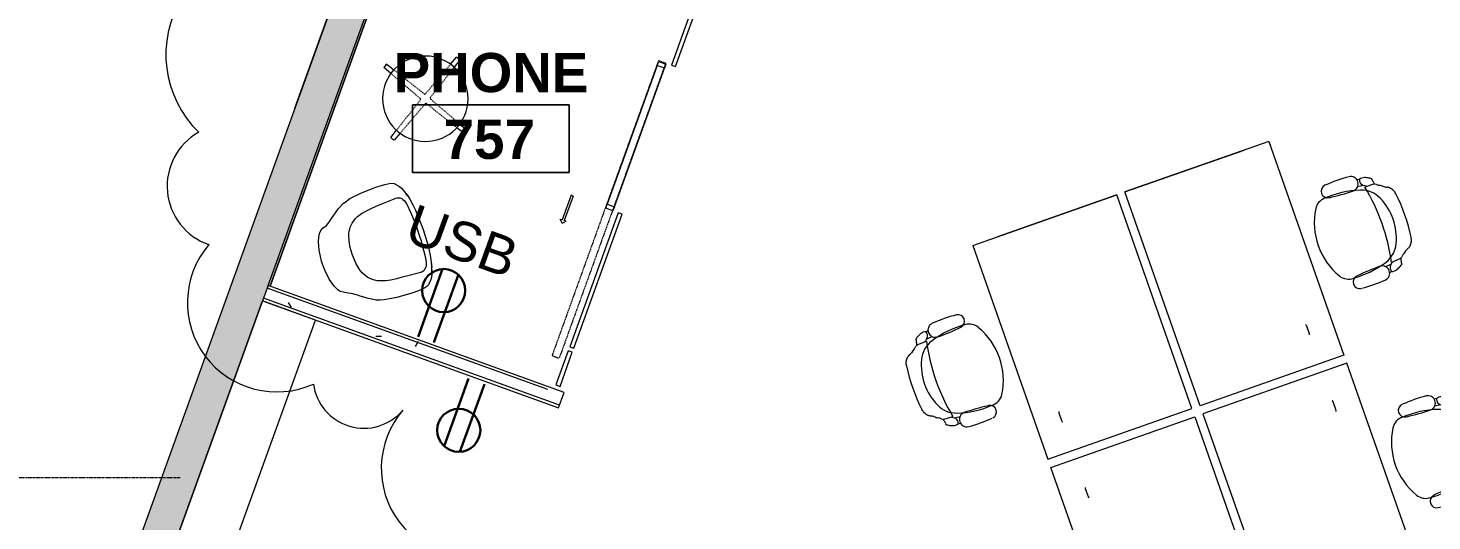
# Model space of a CAD drawing. Header units: inches. Extents: x -2349 to 1043, y -456 to 2193.
# Drawn here: x -2161.1 to -1838.8, y 234.1 to 347.2 of the extents above; entities that cross this region are included whole.
import ezdxf

# ---------------------------------------------------------------- set-up
doc = ezdxf.new("R2010")
doc.units = ezdxf.units.IN
doc.header["$MEASUREMENT"] = 0
for name, pattern in [('Dash', [0.25, 0.125, -0.125]), ('Dash 1_16_', [0.125, 0.0625, -0.0625]), ('Grid Line 1_2_', [0.875, 0.5, -0.125, 0.125, -0.125]), ('IMPORT-PHANTOM4 _2_', [0])]:
    doc.linetypes.add(name, pattern=pattern)
for name, color, linetype, lineweight in [('5033_00_7th-9th Floors_Updated_dwg', 8, 'Continuous', 9), ('A-ANNO-NOTE', 131, 'Continuous', 30), ('A-Area', 7, 'IMPORT-PHANTOM4 _2_', 9), ('A-AREA-IDEN', 2, 'Continuous', 9), ('A-DETL-GENF', 92, 'Continuous', 9), ('A-DOOR', 31, 'Continuous', 13), ('A-GLAZ-CURT', 52, 'Continuous', 13), ('A-Shell', 7, 'Continuous', 9), ('A-WALL', 113, 'Continuous', 13), ('A-WALL-PATT', 111, 'Continuous', 13), ('G-ANNO-REVC', 71, 'Continuous', 9), ('I-FURN', 30, 'Continuous', 9), ('I-FURN-HDLN', 30, 'Dash', 9), ('I-WALL', 2, 'Continuous', 13), ('Q-CASE', 31, 'Continuous', 9), ('S-GRID', 1, 'Continuous', 9)]:
    doc.layers.add(name, color=color, linetype=linetype, lineweight=lineweight)
doc.styles.add('Swis721 Lt BT', font='swissl.ttf', dxfattribs={"height": 9})
doc.styles.add('Swis721 Lt BT_B', font='', dxfattribs={"height": 9})
doc.styles.get('Swis721 Lt BT_B').set_extended_font_data('Swis721 Lt BT', bold=True)
pattern_1 = [(0, (0, 0), (30.72, 7.68), [1.267, -21.773, 1.267, -21.773, -122.88]), (0, (0, 0), (30.72, 7.68), [-46.08, 1.267, -44.813, 1.267, -21.773, -53.76]), (0, (0, 0), (30.72, 7.68), [-115.2, 1.267, -14.093, 1.267, -37.133]), (120, (11.52, 3.84), (-22.011075, 22.7643), [1.267, -21.773, 1.267, -21.773, -122.88]), (120, (11.52, 3.84), (-22.011075, 22.7643), [-46.08, 1.267, -44.813, 1.267, -21.773, -53.76]), (120, (11.52, 3.84), (-22.011075, 22.7643), [-115.2, 1.267, -14.093, 1.267, -37.133]), (240, (15.36, 19.2), (-8.708925, -30.4443), [1.267, -21.773, 1.267, -21.773, -122.88]), (240, (15.36, 19.2), (-8.708925, -30.4443), [-46.08, 1.267, -44.813, 1.267, -21.773, -53.76]), (240, (15.36, 19.2), (-8.708925, -30.4443), [-115.2, 1.267, -14.093, 1.267, -37.133])]

# ---------------------------------------------------------------- blocks, each defined once
blk = doc.blocks.new('5033_00_7th-9th Floors_Updated_dwg-8585573-7TH FLOOR POWER _ SIGNAL')
at = {"layer": 'A-Shell'}
h = blk.add_hatch(color=256, dxfattribs=at)
h.paths.add_polyline_path([(-2160.58, -154.84), (-1982.09, -91.59), (-1982.09, -91.52), (-2160.7, -154.8)], flags=0)
h.paths.add_polyline_path([(-2185.08, -146.11), (-2203.04, -139.22), (-2203.2, -139.65), (-2185.72, -145.88)], flags=0)
h.paths.add_polyline_path([(-2105.52, 107.91), (-2068.64, 210.29), (-2069.06, 210.44), (-2106.02, 108.09)], flags=0)
h.paths.add_polyline_path([(-2067.37, 213.82), (-2030.37, 316.54), (-2030.71, 316.66), (-2067.79, 213.97)], flags=0)
h.paths.add_polyline_path([(-2029.1, 320.06), (-1992.21, 422.47), (-1992.47, 422.56), (-2029.44, 320.19)], flags=0)
h.paths.add_polyline_path([(-1990.94, 426), (-1954.98, 525.84), (-1955.15, 525.9), (-1962.98, 504.23), (-1962.81, 504.16), (-1963.74, 501.58), (-1963.92, 501.64), (-1991.2, 426.09)], flags=0)
h.paths.add_polyline_path([(-1954.05, 528.43), (-1935.69, 579.4), (-1935.82, 579.44), (-1954.22, 528.49)], flags=0)
h.paths.add_polyline_path([(-1924.86, 609.46), (-1913.15, 641.96), (-1913.24, 641.99), (-1924.97, 609.5)], flags=0)
h.paths.add_polyline_path([(-1912.22, 644.55), (-1887.24, 713.98), (-1912.3, 644.58)], flags=0)
at = {"layer": 'A-Area', "linetype": 'Continuous', "flags": 128}
blk.add_lwpolyline([(-2099.84, 148.77), (-1872.96, 778.61)], close=True, dxfattribs=at)
at = {"layer": 'A-Shell'}
for p, q in [((-2105.52, 107.91), (-2068.64, 210.29)), ((-2068.64, 210.29), (-2105.52, 107.91))]:
    blk.add_line(p, q, dxfattribs=at)
blk = doc.blocks.new('System Panel - Glazed-9756434-7TH FLOOR POWER _ SIGNAL')
at = {"layer": 'A-GLAZ-CURT'}
for p, q in [((4.16, 0.5), (-4.16, 0.5)), ((-4.16, 0.5), (-4.16, -0.5)), ((4.16, -0.5), (4.16, 0.5)), ((-4.16, -0.5), (4.16, -0.5))]:
    blk.add_line(p, q, dxfattribs=at)
blk = doc.blocks.new('Barn Door - Glass Door - D13 - DEMOUNTABLE SLIDER-40_ x 96_-8564952-7TH FLOOR POWER _ SIGNAL')
at = {"layer": 'A-DETL-GENF'}
for p, q in [((17.91, -11.5), (23.91, -11.5)), ((17.91, -11.5), (17.91, -12)), ((17.91, -12), (23.91, -12)), ((23.91, -11.04), (23.91, -11.5)), ((24.62, -11.75), (23.91, -11.04)), ((24.62, -11.75), (23.91, -12.46)), ((23.91, -12.46), (23.91, -12))]:
    blk.add_line(p, q, dxfattribs=at)
at = {"layer": 'A-DOOR', "linetype": 'Dash 1_16_', "lineweight": 9}
for p, q in [((-18, -1.87), (54, -1.87)), ((-18, -3.62), (-18, -1.87)), ((54, -3.62), (54, -1.87)), ((-18, -3.62), (54, -3.62))]:
    blk.add_line(p, q, dxfattribs=at)
at = {"layer": 'A-DOOR', "lineweight": 20}
for p, q in [((-17.81, -3.5), (-17.81, -1.75)), ((-17.81, -1.75), (-16.81, -1.75)), ((-16.81, -1.75), (-16.81, -3.5)), ((17, -3.5), (17, -1.75)), ((17, -1.75), (18, -1.75)), ((18, -1.75), (18, -3.5)), ((-16.81, -3.5), (-17.81, -3.5)), ((18, -3.5), (17, -3.5))]:
    blk.add_line(p, q, dxfattribs=at)
at = {"layer": 'A-DOOR', "lineweight": 9}
for p, q in [((17, -1.75), (-16.81, -1.75)), ((-16.81, -3.5), (17, -3.5))]:
    blk.add_line(p, q, dxfattribs=at)
blk = doc.blocks.new('Table-Coffee-Teknion-BBCTC_Cosmos_Small-R2013 - 17 3_4_ High-7257209-7TH FLOOR POWER _ SIGNAL')
at = {"layer": 'I-FURN'}
for p, q in [((-7.31, 6.55), (-8.77, 8.06)), ((-8.05, 8.78), (-6.54, 7.32)), ((6.54, 7.32), (8.05, 8.78)), ((8.77, 8.06), (7.31, 6.55)), ((-8.77, -8.06), (-7.31, -6.55)), ((-6.54, -7.32), (-8.05, -8.78)), ((8.05, -8.78), (6.54, -7.32)), ((7.31, -6.55), (8.77, -8.06))]:
    blk.add_line(p, q, dxfattribs=at)
for radius, start, end in [(9.81, 0, 180), (11.91, 132.5189, 137.408), (9.81, 131.7763, 138.1519), (9.81, 131.7763, 138.1519), (9.81, 41.8151, 48.2295), (9.81, 41.8486, 48.2295), (11.91, 42.5921, 47.487), (9.81, 180, 0), (11.91, 222.592, 227.487), (9.81, 221.8481, 228.2295), (9.81, 221.8481, 228.2295), (9.81, 311.7763, 318.1519), (9.81, 311.7763, 318.1519), (11.91, 312.5189, 317.408)]:
    blk.add_arc((0, 0), radius, start, end, dxfattribs=at)
at = {"layer": 'I-FURN-HDLN'}
for p, q in [((-7.31, 6.55), (-1.13, 0.13)), ((-0.14, 1.13), (-6.54, 7.32)), ((6.54, 7.32), (0.14, 1.14)), ((1.14, 0.14), (7.31, 6.54)), ((-1.13, -0.14), (-7.31, -6.55)), ((-6.54, -7.32), (-0.14, -1.13)), ((0.14, -1.13), (6.54, -7.32)), ((7.31, -6.55), (1.13, -0.14))]:
    blk.add_line(p, q, dxfattribs=at)
for centre, start, end in [((-1.29, 0), 318.5957, 40.7021), ((0, 1.29), 228.5804, 312.4265), ((1.29, 0), 136.0279, 221.3524), ((0, -1.29), 48.5957, 131.4043)]:
    blk.add_arc(centre, 0.206, start, end, dxfattribs=at)
blk = doc.blocks.new('HermanMiller_Collection_SaibaSideChair - Conference Chair-8045571-7TH FLOOR POWER _ SIGNAL')
at = {"layer": 'I-FURN'}
for p, q in [((-8.78, 9.45), (-8.44, 9.7)), ((-8.44, 9.7), (-6.72, 10.92)), ((-6.72, 10.92), (-5.26, 11.72)), ((-5.26, 11.72), (-4.53, 11.95)), ((-5.26, 11.72), (-4.53, 11.95)), ((-5.26, 11.72), (-4.53, 11.95)), ((-4.53, 11.95), (-3.9, 12.15)), ((-4.53, 11.95), (-3.9, 12.15)), ((-4.53, 11.95), (-3.9, 12.15)), ((-3.9, 12.15), (-3.52, 12.26)), ((-3.9, 12.15), (-3.52, 12.26)), ((-3.9, 12.15), (-3.52, 12.26)), ((-3.52, 12.26), (-0.58, 12.69)), ((-3.52, 12.26), (-0.58, 12.69)), ((-3.52, 12.26), (-0.58, 12.69)), ((-0.58, 12.69), (3.02, 12.86)), ((3.02, 12.86), (5.15, 12.78)), ((5.15, 12.78), (6.54, 12.62)), ((6.54, 12.62), (7.24, 12.25)), ((7.24, 12.25), (8.17, 11.26)), ((8.17, 11.26), (8.47, 10.77)), ((8.47, 10.77), (8.73, 10.17)), ((8.73, 10.17), (8.9, 9.74)), ((8.9, 9.74), (9.25, 8.58)), ((-13.1, 6.23), (-12.69, 6.93)), ((-12.69, 6.93), (-12.18, 7.44)), ((-12.18, 7.44), (-11.47, 7.87)), ((-11.47, 7.87), (-10.56, 8.18)), ((-10.56, 8.18), (-9.84, 8.66)), ((-9.84, 8.66), (-8.78, 9.45)), ((-5.2, 6.4), (-4.81, 6.76)), ((-4.81, 6.76), (-4.3, 7.17)), ((-4.3, 7.17), (-3.73, 7.51)), ((-3.73, 7.51), (-3.19, 7.79)), ((-3.19, 7.79), (-2.82, 7.92)), ((-2.82, 7.92), (-2.05, 8.17)), ((-2.05, 8.17), (-1.23, 8.33)), ((-1.23, 8.33), (-0.63, 8.42)), ((-0.63, 8.42), (0.72, 8.58)), ((0.72, 8.58), (2.05, 8.68)), ((2.05, 8.68), (3.47, 8.78)), ((3.47, 8.78), (5.92, 8.96)), ((5.92, 8.96), (6.45, 9)), ((6.45, 9), (6.73, 8.98)), ((6.73, 8.98), (7.09, 8.9)), ((7.09, 8.9), (7.43, 8.73)), ((7.43, 8.73), (7.76, 8.46)), ((7.76, 8.46), (7.96, 8.15)), ((7.96, 8.15), (8.14, 7.83)), ((8.14, 7.83), (8.3, 7.41)), ((8.3, 7.41), (8.4, 6.96)), ((8.4, 6.96), (8.51, 6.33)), ((9.25, 8.58), (9.46, 7.72)), ((9.36, 8.15), (9.46, 7.72)), ((9.36, 8.15), (9.46, 7.72)), ((9.46, 7.72), (9.66, 6.6)), ((9.46, 7.72), (9.66, 6.6)), ((9.46, 7.72), (9.66, 6.6)), ((9.66, 6.6), (9.69, 6.39)), ((9.66, 6.6), (9.92, 4.88)), ((9.66, 6.6), (9.92, 4.88)), ((-14.29, 0.8), (-13.99, 3.35)), ((-14.29, 0.8), (-13.99, 3.35)), ((-13.99, 3.35), (-13.52, 5.18)), ((-13.52, 5.18), (-13.1, 6.23)), ((-6.91, 2.45), (-6.76, 3.28)), ((-6.76, 3.28), (-6.53, 4.11)), ((-6.53, 4.11), (-6.24, 4.84)), ((-6.24, 4.84), (-6.06, 5.24)), ((-6.06, 5.24), (-5.8, 5.65)), ((-5.8, 5.65), (-5.51, 6.04)), ((-5.51, 6.04), (-5.2, 6.4)), ((8.51, 6.33), (8.62, 5.37)), ((8.62, 5.37), (8.73, 4.23)), ((8.73, 4.23), (8.8, 3.11)), ((9.92, 4.88), (10.04, 2.44)), ((-14.28, 0), (-14.29, 0.8)), ((-14.28, 0), (-14.29, 0.8)), ((-14.25, -1.45), (-14.28, 0)), ((-14.25, -1.45), (-14.28, 0)), ((-7.08, -0.01), (-7.07, 0.82)), ((-7.07, 0.82), (-7.02, 1.63)), ((-7.02, 1.63), (-6.91, 2.45)), ((8.8, 3.11), (8.85, 2.1)), ((8.85, 2.1), (8.87, 1.46)), ((8.87, 1.46), (8.89, -1.06)), ((10.16, 0.13), (10, -3.79)), ((10.04, 2.44), (10.16, 0.13)), ((-13.93, -3.7), (-14.25, -1.45)), ((-7.08, -0.39), (-7.08, -0.01)), ((-7.05, -1.24), (-7.08, -0.39)), ((-6.93, -2.38), (-7.05, -1.24)), ((-6.77, -3.27), (-6.93, -2.38)), ((8.85, -2.16), (8.78, -3.48)), ((8.89, -1.06), (8.85, -2.16)), ((-13.37, -5.6), (-13.93, -3.7)), ((-12.87, -6.64), (-13.37, -5.6)), ((-6.54, -4.1), (-6.77, -3.27)), ((-6.24, -4.89), (-6.54, -4.1)), ((-5.85, -5.56), (-6.24, -4.89)), ((-5.39, -6.19), (-5.85, -5.56)), ((-4.76, -6.85), (-5.39, -6.19)), ((8.61, -5.51), (8.45, -6.68)), ((8.72, -4.4), (8.61, -5.51)), ((8.78, -3.48), (8.72, -4.4)), ((9.76, -5.96), (9.49, -7.51)), ((9.76, -5.96), (9.49, -7.51)), ((9.76, -5.96), (9.49, -7.51)), ((10, -3.79), (9.76, -5.96)), ((-12.44, -7.24), (-12.87, -6.64)), ((-10.82, -8.16), (-12.44, -7.24)), ((-10.18, -8.45), (-10.82, -8.16)), ((-9.85, -8.67), (-10.18, -8.45)), ((-8.78, -9.46), (-9.85, -8.67)), ((-8.47, -9.72), (-8.78, -9.46)), ((-4.14, -7.29), (-4.76, -6.85)), ((-3.59, -7.59), (-4.14, -7.29)), ((-2.79, -7.94), (-3.59, -7.59)), ((-1.82, -8.24), (-2.79, -7.94)), ((-0.61, -8.46), (-1.82, -8.24)), ((0.72, -8.59), (-0.61, -8.46)), ((2.04, -8.68), (0.72, -8.59)), ((3.38, -8.79), (2.04, -8.68)), ((6.15, -8.99), (3.38, -8.79)), ((6.48, -9.01), (6.15, -8.99)), ((6.83, -8.96), (6.48, -9.01)), ((7.22, -8.86), (6.83, -8.96)), ((7.53, -8.65), (7.22, -8.86)), ((7.92, -8.25), (7.53, -8.65)), ((8.16, -7.81), (7.92, -8.25)), ((8.35, -7.27), (8.16, -7.81)), ((8.45, -6.68), (8.35, -7.27)), ((9.24, -8.56), (8.9, -9.75)), ((9.49, -7.51), (9.22, -8.68)), ((9.49, -7.51), (9.22, -8.68)), ((9.49, -7.51), (9.24, -8.56)), ((-6.85, -10.84), (-8.47, -9.72)), ((-5.27, -11.72), (-6.85, -10.84)), ((-4.36, -12.02), (-5.27, -11.72)), ((-4.36, -12.02), (-5.27, -11.72)), ((-4.36, -12.02), (-5.27, -11.72)), ((-3.51, -12.26), (-4.36, -12.02)), ((-3.51, -12.26), (-4.36, -12.02)), ((-3.51, -12.26), (-4.36, -12.02)), ((-0.58, -12.69), (-3.51, -12.26)), ((-0.58, -12.69), (-3.51, -12.26)), ((-0.58, -12.69), (-3.51, -12.26)), ((3.01, -12.86), (-0.58, -12.69)), ((4.61, -12.82), (3.01, -12.86)), ((5.95, -12.71), (4.61, -12.82)), ((6.75, -12.54), (5.95, -12.71)), ((7.25, -12.26), (6.75, -12.54)), ((8.17, -11.26), (7.25, -12.26)), ((8.42, -10.85), (8.17, -11.26)), ((8.79, -10.06), (8.42, -10.85)), ((8.9, -9.75), (8.79, -10.06))]:
    blk.add_line(p, q, dxfattribs=at)
for centre, radius, start, end in [((-0.69, 6.21), 10.22, 13.3669, 20.2092), ((1.18, -6.82), 8.25, 339.2587, 347.8187)]:
    blk.add_arc(centre, radius, start, end, dxfattribs=at)
blk = doc.blocks.new('System Panel - Glazed-8777618-7TH FLOOR POWER _ SIGNAL')
at = {"layer": 'A-GLAZ-CURT'}
for p, q in [((-20.97, 0.5), (-53.66, 0.5)), ((-53.66, 0.5), (-53.66, -0.5)), ((-20.97, -0.5), (-20.97, 0.5)), ((53.66, 0.5), (15.03, 0.5)), ((15.03, 0.5), (15.03, -0.5)), ((53.66, -0.5), (53.66, 0.5)), ((-53.66, -0.5), (-20.97, -0.5)), ((15.03, -0.5), (53.66, -0.5))]:
    blk.add_line(p, q, dxfattribs=at)
blk = doc.blocks.new('Casework 38 - Casework 3-8640463-7TH FLOOR POWER _ SIGNAL')
at = {"layer": 'Q-CASE', "lineweight": 20}
for p, q in [((-2107.3, 284.58), (-2193.54, 45.73)), ((-2095.13, 280.19), (-2107.3, 284.58)), ((-2177.1, 53.18), (-2095.13, 280.19)), ((-1982.09, 110.98), (-2161.81, 47.31)), ((-1982.09, 96.99), (-1982.09, 110.98)), ((-2161.5, 33.42), (-1982.09, 96.99)), ((-2161.81, 47.31), (-2177.1, 53.18)), ((-2193.54, 45.73), (-2161.5, 33.42))]:
    blk.add_line(p, q, dxfattribs=at)
blk = doc.blocks.new('Steelcase - Ology - Desk Electric - Rectangular - 29__ D - 52_ x 35_-7821971-7TH FLOOR POWER _ SIGNAL')
at = {"layer": 'I-FURN'}
for p, q in [((-29, 23.78), (-29, -11.22)), ((-29, 23.78), (23, 23.78)), ((23, 23.78), (23, -11.22)), ((23, -11.22), (-29, -11.22))]:
    blk.add_line(p, q, dxfattribs=at)
blk = doc.blocks.new('Steelcase - Ology - Desk Electric - Base - Rectangular - 29__ D - 34__ W - 76__ W-7821973-7TH FLOOR POWER _ SIGNAL')
at = {"layer": 'I-FURN'}
for p, q in [((-28.68, -11.22), (-28.68, 17.78)), ((13.8, 17.83), (14.11, 17.9)), ((13.8, 17.79), (13.8, 17.83)), ((14.11, 17.9), (16.01, 17.9)), ((16.01, 17.9), (16.31, 17.83)), ((16.31, 17.83), (16.31, 17.79))]:
    blk.add_line(p, q, dxfattribs=at)
blk = doc.blocks.new('Steelcase - Seating - Series 1 - Task Chair - Task Chair-7826190-7TH FLOOR POWER _ SIGNAL')
at = {"layer": 'I-FURN'}
for p, q in [((-10.17, -2.55), (-10.38, -2.55)), ((-9.09, -2.55), (-9.22, -4.65)), ((9.09, -2.55), (9.09, -4.68)), ((10.17, -2.55), (10.38, -2.55)), ((-11.19, -5.22), (-11.25, -5.79)), ((-9.88, -5.14), (-9.56, -4.85)), ((-9.56, -4.85), (-9.71, -6.23)), ((9.2, -4.34), (9.09, -4.19)), ((9.88, -5.14), (9.56, -4.85)), ((9.56, -4.85), (9.71, -6.22)), ((11.19, -5.22), (11.25, -5.79))]:
    blk.add_line(p, q, dxfattribs=at)
for centre, radius, start, end in [((-3.05, -7.65), 6, 114.254, 162.1001), ((0, -14.41), 13.41, 65.746, 114.254), ((3.05, -7.65), 6, 17.8999, 65.746), ((-10.88, -7.44), 1.69, 4.2771, 175.7229), ((11.73, -12.42), 21.53, 162.1001, 184.2769), ((-2.85, -9.17), 7.99, 142.7486, 147.2514), ((-0.12, -48.46), 44.74, 78.1161, 101.7376), ((-12.1, -12.55), 21.92, 355.1341, 17.8999), ((2.85, -9.17), 7.99, 32.7486, 37.2514), ((10.88, -7.43), 1.68, 4.515, 180.2888), ((22.73, -9.96), 35.4, 175.7229, 184.9987), ((-61.01, -7.05), 51.82, 353.3109, 359.705), ((61.01, -7.18), 51.82, 180.2888, 186.6891), ((-22.73, -10.08), 35.4, 355.0013, 4.515), ((-11.04, -13.04), 1.5, 184.9987, 353.3109), ((-6.5, -14.17), 3.24, 177.4671, 238.7484), ((6.5, -14.16), 3.25, 301.2516, 355.7231), ((11.04, -13.04), 1.5, 186.6891, 355.0013), ((0, -3.46), 15.77, 238.7484, 301.2516)]:
    blk.add_arc(centre, radius, start, end, dxfattribs=at)
for centre, major_axis, ratio, start_param, end_param in [((-7.15, 5.5), (0.87, 6.2), 0.154562, 3.399732, 3.701416), ((0.01, -31.09), (37.17, 0.02), 0.886583, 1.427587, 1.713397), ((7.16, 5.51), (-0.87, 6.2), 0.154825, 2.582529, 2.883606), ((-8.59, -6.34), (1.72, 5.94), 0.52706, 1.108678, 1.274239), ((-9.88, -3.86), (0.31, 1.61), 0.651034, 0.76658, 1.051038), ((2.41, 4.34), (12.7, 6.86), 0.060387, 3.254097, 3.377177), ((14.26, 36.92), (23.61, 40.36), 0.024762, 2.883774, 2.945408), ((-4.52, 16.42), (4.45, 18.42), 0.085659, 3.22746, 3.341758), ((-4.27, 16.52), (4.71, 18.52), 0.083254, 3.342674, 3.400954), ((86.51, -0.26), (95.89, 4.54), 0.22439, 2.946156, 2.989179), ((-86.51, -0.11), (-95.89, 4.68), 0.223967, 3.294323, 3.337389), ((4.31, 16.54), (-4.67, 18.53), 0.08384, 2.882769, 2.961473), ((4.62, 16.47), (-4.35, 18.45), 0.086501, 2.96286, 3.053569), ((-14.1, 37.05), (-23.45, 40.49), 0.023763, 3.337899, 3.400622), ((-2.41, 4.34), (-12.7, 6.86), 0.060387, 2.906008, 3.029088), ((9.88, -3.86), (-0.31, 1.61), 0.651034, 5.232147, 5.516606), ((8.59, -6.34), (-1.72, 5.94), 0.52706, 5.008946, 5.174507), ((-9.53, -4.74), (0.03, 2.1), 0.841362, 1.08627, 1.703617), ((-10.94, -4.92), (-0.004, 0.422), 0.857374, 1.745249, 2.84774), ((-11.02, -3.62), (-0.99, 1.63), 0.718676, 2.427045, 3.274454), ((11.02, -3.62), (0.99, 1.63), 0.718676, 3.008732, 3.85614), ((10.94, -4.92), (0.004, 0.422), 0.857374, 3.435445, 4.537937), ((9.53, -4.74), (-0.03, 2.1), 0.841362, 4.579568, 5.196915)]:
    blk.add_ellipse(centre, major_axis=major_axis, ratio=ratio, start_param=start_param, end_param=end_param, dxfattribs=at)
for points, knots in [([(-7.38, 0.17), (-7.35, 0.26), (-7.27, 0.4), (-7.14, 0.56), (-7.05, 0.66), (-6.98, 0.73), (-6.91, 0.8), (-6.83, 0.86), (-6.74, 0.93), (-6.65, 1), (-6.56, 1.06), (-6.46, 1.12), (-6.36, 1.18), (-6.25, 1.24), (-6.14, 1.29), (-5.99, 1.35), (-5.72, 1.45), (-5.46, 1.5), (-5.29, 1.53)], [-1, -1, -1, -1, -0.833333, -0.75, -0.708333, -0.666667, -0.625, -0.583333, -0.541667, -0.5, -0.458333, -0.416667, -0.375, -0.333333, -0.291667, -0.25, -0.166667, 0, 0, 0, 0]), ([(5.29, 1.53), (5.46, 1.51), (5.72, 1.45), (5.99, 1.36), (6.14, 1.29), (6.25, 1.24), (6.36, 1.19), (6.46, 1.13), (6.56, 1.07), (6.65, 1), (6.74, 0.94), (6.83, 0.87), (6.91, 0.8), (6.98, 0.73), (7.05, 0.66), (7.14, 0.57), (7.27, 0.4), (7.35, 0.26), (7.38, 0.18)], [-1, -1, -1, -1, -0.833333, -0.75, -0.708333, -0.666667, -0.625, -0.583333, -0.541667, -0.5, -0.458333, -0.416667, -0.375, -0.333333, -0.291667, -0.25, -0.166667, 0, 0, 0, 0]), ([(-9, -2.35), (-9.06, -2.35), (-9.17, -2.37), (-9.39, -2.4), (-9.6, -2.44), (-9.74, -2.47), (-9.81, -2.49), (-9.84, -2.5), (-9.85, -2.5)], [0, 0, 0, 0, 0.142857, 0.285714, 0.571429, 0.785714, 0.892857, 1, 1, 1, 1]), ([(9, -2.35), (9.06, -2.35), (9.17, -2.37), (9.39, -2.4), (9.6, -2.44), (9.74, -2.47), (9.81, -2.49), (9.84, -2.5), (9.85, -2.5)], [0, 0, 0, 0, 0.142857, 0.285714, 0.571429, 0.785714, 0.892857, 1, 1, 1, 1])]:
    blk.add_open_spline(points, degree=3, knots=knots, dxfattribs=at)
blk = doc.blocks.new('Steelcase - Ology - Desk Electric - Rectangular - 29__ D - 52_ x 35_-7821944-7TH FLOOR POWER _ SIGNAL')
at = {"layer": 'I-FURN'}
for p, q in [((-29, -23.78), (-29, 11.22)), ((23, 11.22), (-29, 11.22)), ((23, -23.78), (23, 11.22)), ((-29, -23.78), (23, -23.78))]:
    blk.add_line(p, q, dxfattribs=at)
blk = doc.blocks.new('Steelcase - Ology - Desk Electric - Base - Rectangular - 29__ D - 34__ W - 76__ W-7821946-7TH FLOOR POWER _ SIGNAL')
at = {"layer": 'I-FURN'}
for p, q in [((-28.68, 11.22), (-28.68, -17.78)), ((13.8, -17.79), (13.8, -17.83)), ((13.8, -17.83), (14.11, -17.9)), ((14.11, -17.9), (16.01, -17.9)), ((16.01, -17.9), (16.31, -17.83)), ((16.31, -17.83), (16.31, -17.79))]:
    blk.add_line(p, q, dxfattribs=at)
blk = doc.blocks.new('Steelcase - Seating - Series 1 - Task Chair - Task Chair-7826191-7TH FLOOR POWER _ SIGNAL')
at = {"layer": 'I-FURN'}
for p, q in [((-11.19, 5.22), (-11.25, 5.79)), ((-9.88, 5.14), (-9.56, 4.85)), ((-9.56, 4.85), (-9.71, 6.23)), ((-9.09, 2.55), (-9.22, 4.65)), ((9.09, 2.55), (9.09, 4.68)), ((9.2, 4.34), (9.09, 4.19)), ((9.56, 4.85), (9.71, 6.22)), ((9.88, 5.14), (9.56, 4.85)), ((11.19, 5.22), (11.25, 5.79)), ((-10.17, 2.55), (-10.38, 2.55)), ((10.17, 2.55), (10.38, 2.55))]:
    blk.add_line(p, q, dxfattribs=at)
for centre, radius, start, end in [((-6.5, 14.17), 3.24, 121.2516, 182.5329), ((0, 3.46), 15.77, 58.7484, 121.2516), ((6.5, 14.16), 3.25, 4.2769, 58.7484), ((22.73, 9.96), 35.4, 175.0013, 184.2771), ((-11.04, 13.04), 1.5, 6.6891, 175.0013), ((11.73, 12.42), 21.53, 175.7231, 197.8999), ((-61.01, 7.05), 51.82, 0.295, 6.6891), ((-12.1, 12.55), 21.92, 342.1001, 4.8659), ((61.01, 7.18), 51.82, 173.3109, 179.7112), ((11.04, 13.04), 1.5, 4.9987, 173.3109), ((-22.73, 10.08), 35.4, 355.485, 4.9987), ((-10.88, 7.44), 1.69, 184.2771, 355.7229), ((10.88, 7.43), 1.68, 179.7112, 355.485), ((-2.85, 9.17), 7.99, 212.7486, 217.2514), ((-0.12, 48.46), 44.74, 258.2624, 281.8839), ((-3.05, 7.65), 6, 197.8999, 245.746), ((3.05, 7.65), 6, 294.254, 342.1001), ((2.85, 9.17), 7.99, 322.7486, 327.2514), ((0, 14.41), 13.41, 245.746, 294.254)]:
    blk.add_arc(centre, radius, start, end, dxfattribs=at)
for centre, major_axis, ratio, start_param, end_param in [((-9.53, 4.74), (-0.03, 2.1), 0.841362, 1.437975, 2.055322), ((-10.94, 4.92), (0.004, 0.422), 0.857374, 0.293852, 1.396344), ((-8.59, 6.34), (-1.72, 5.94), 0.52706, 1.867354, 2.032914), ((-11.02, 3.62), (0.99, 1.63), 0.718676, 6.150324, 6.997733), ((11.02, 3.62), (-0.99, 1.63), 0.718676, 5.568638, 6.416046), ((8.59, 6.34), (1.72, 5.94), 0.52706, 4.250271, 4.415832), ((10.94, 4.92), (-0.004, 0.422), 0.857374, 4.886841, 5.989333), ((9.53, 4.74), (0.03, 2.1), 0.841362, 4.227863, 4.84521), ((-9.88, 3.86), (-0.31, 1.61), 0.651034, 2.090555, 2.375013), ((2.41, -4.34), (-12.7, 6.86), 0.060387, 6.047601, 6.170681), ((14.26, -36.92), (-23.61, 40.36), 0.024762, 0.196185, 0.257818), ((-4.52, -16.42), (-4.45, 18.42), 0.085659, 6.08302, 6.197318), ((-4.27, -16.52), (-4.71, 18.52), 0.083254, 6.023824, 6.082104), ((86.51, 0.26), (-95.89, 4.54), 0.22439, 0.152414, 0.195437), ((-7.15, -5.5), (-0.87, 6.2), 0.154562, 5.723362, 6.025046), ((7.16, -5.51), (0.87, 6.2), 0.154825, 0.257987, 0.559064), ((-86.51, 0.11), (95.89, 4.68), 0.223967, 6.087389, 6.130455), ((4.31, -16.54), (4.67, 18.53), 0.08384, 0.18012, 0.258824), ((4.62, -16.47), (4.35, 18.45), 0.086501, 0.088023, 0.178733), ((-14.1, -37.05), (23.45, 40.49), 0.023763, 6.024156, 6.086879), ((-2.41, -4.34), (12.7, 6.86), 0.060387, 0.112505, 0.235585), ((9.88, 3.86), (0.31, 1.61), 0.651034, 3.908172, 4.192631), ((0.01, 31.09), (-37.17, 0.02), 0.886583, 1.428196, 1.714006)]:
    blk.add_ellipse(centre, major_axis=major_axis, ratio=ratio, start_param=start_param, end_param=end_param, dxfattribs=at)
for points, knots in [([(-9, 2.35), (-9.06, 2.35), (-9.17, 2.37), (-9.39, 2.4), (-9.6, 2.44), (-9.74, 2.47), (-9.81, 2.49), (-9.84, 2.5), (-9.85, 2.5)], [0, 0, 0, 0, 0.142857, 0.285714, 0.571429, 0.785714, 0.892857, 1, 1, 1, 1]), ([(9, 2.35), (9.06, 2.35), (9.17, 2.37), (9.39, 2.4), (9.6, 2.44), (9.74, 2.47), (9.81, 2.49), (9.84, 2.5), (9.85, 2.5)], [0, 0, 0, 0, 0.142857, 0.285714, 0.571429, 0.785714, 0.892857, 1, 1, 1, 1]), ([(-7.38, -0.17), (-7.35, -0.26), (-7.27, -0.4), (-7.14, -0.56), (-7.05, -0.66), (-6.98, -0.73), (-6.91, -0.8), (-6.83, -0.86), (-6.74, -0.93), (-6.65, -1), (-6.56, -1.06), (-6.46, -1.12), (-6.36, -1.18), (-6.25, -1.24), (-6.14, -1.29), (-5.99, -1.35), (-5.72, -1.45), (-5.46, -1.5), (-5.29, -1.53)], [-1, -1, -1, -1, -0.833333, -0.75, -0.708333, -0.666667, -0.625, -0.583333, -0.541667, -0.5, -0.458333, -0.416667, -0.375, -0.333333, -0.291667, -0.25, -0.166667, 0, 0, 0, 0]), ([(5.29, -1.53), (5.46, -1.51), (5.72, -1.45), (5.99, -1.36), (6.14, -1.29), (6.25, -1.24), (6.36, -1.19), (6.46, -1.13), (6.56, -1.07), (6.65, -1), (6.74, -0.94), (6.83, -0.87), (6.91, -0.8), (6.98, -0.73), (7.05, -0.66), (7.14, -0.57), (7.27, -0.4), (7.35, -0.26), (7.38, -0.18)], [-1, -1, -1, -1, -0.833333, -0.75, -0.708333, -0.666667, -0.625, -0.583333, -0.541667, -0.5, -0.458333, -0.416667, -0.375, -0.333333, -0.291667, -0.25, -0.166667, 0, 0, 0, 0])]:
    blk.add_open_spline(points, degree=3, knots=knots, dxfattribs=at)
blk = doc.blocks.new('Room Tag - Room Name and Number-3379422-7TH FLOOR POWER _ SIGNAL')
at = {"layer": 'A-AREA-IDEN'}
for p, q in [((-0.1881, -0.1636), (-0.1881, -0.0018)), ((-0.1881, -0.0018), (0.1869, -0.0018)), ((0.1869, -0.0018), (-0.1881, -0.0018)), ((-0.1881, -0.0018), (-0.1881, -0.1636)), ((0.1869, -0.0018), (0.1869, -0.1636)), ((0.1869, -0.1636), (0.1869, -0.0018)), ((0.1869, -0.1636), (-0.1881, -0.1636)), ((-0.1881, -0.1636), (0.1869, -0.1636))]:
    blk.add_line(p, q, dxfattribs=at)
blk = doc.blocks.new('Family - ___-9745694-7TH FLOOR POWER _ SIGNAL')
at = {"layer": 'G-ANNO-REVC'}
for centre, radius, start, end in [((-2104.65, 341.1), 24.82, 71.0831, 225.8743), ((-2115, 310.91), 14.18, 119.2728, 251.0831), ((-2104.03, 284.18), 20.49, 139.4754, 294.2667), ((-2084, 267.06), 11.71, 187.6651, 319.4754), ((-2059.53, 246.15), 20.49, 139.4754, 294.2667)]:
    blk.add_arc(centre, radius, start, end, dxfattribs=at)

msp = doc.modelspace()

# ---------------------------------------------------------------- hatches: boundary and pattern name
at = {"layer": 'A-WALL-PATT', "lineweight": 9}
msp.add_hatch(color=7, dxfattribs=at).paths.add_polyline_path([(-2193.54, 45.73), (-1865.85, 953.25), (-1873.37, 955.96), (-2201.01, 48.59), (-2200.33, 48.33)], flags=0)
h = msp.add_hatch(dxfattribs=at)
h.set_pattern_fill('FP_1', color=256, style=0, pattern_type=2)
h.set_pattern_definition(pattern_1)
h.paths.add_polyline_path([(-2039.1, 260.62), (-2038.04, 263.56), (-2041.56, 264.83), (-2042.63, 261.89), (-2039.93, 260.92)], flags=0)
h.paths.add_polyline_path([(-1924.46, 578.02), (-1924.27, 578.62), (-1927.8, 579.89), (-1928.01, 579.3), (-1924.49, 578.03)], flags=0)
h = msp.add_hatch(dxfattribs=at)
h.set_pattern_fill('FP_1', color=256, style=0, pattern_type=2)
h.set_pattern_definition(pattern_1)
h.paths.add_polyline_path([(-2042.63, 261.89), (-2041.78, 264.24), (-2106.24, 287.52), (-2107.08, 285.17), (-2093.08, 280.11)], flags=0)
h = msp.add_hatch(dxfattribs=at)
h.set_pattern_fill('FP_1', color=256, style=0, pattern_type=2)
h.set_pattern_definition(pattern_1)
h.paths.add_polyline_path([(-2041.78, 264.24), (-2041.56, 264.83), (-2106.02, 288.11), (-2106.24, 287.52), (-2093.08, 282.77)], flags=0)

# ---------------------------------------------------------------- linework, layer by layer
at = {"layer": 'A-ANNO-NOTE'}
for p, q in [((-2071.55, 276.35), (-2065.94, 291.9)), ((-2071.55, 276.35), (-2065.94, 291.9)), ((-2067.94, 275.05), (-2062.33, 290.6)), ((-2059.97, 266.8), (-2065.58, 251.25)), ((-2056.36, 265.49), (-2061.98, 249.95)), ((-2056.36, 265.49), (-2061.98, 249.95))]:
    msp.add_line(p, q, dxfattribs=at)
for centre in [(-2065.68, 286.95), (-2062.23, 254.89)]:
    msp.add_circle(centre, 4.95, dxfattribs=at)
at = {"layer": 'A-WALL', "color": 8, "lineweight": 20}
for p, q in [((-1873.37, 955.96), (-2203.73, 41.07)), ((-2106.02, 288.11), (-2069.06, 390.46)), ((-2193.54, 45.73), (-2107.3, 284.58))]:
    msp.add_line(p, q, dxfattribs=at)
at = {"layer": 'A-WALL'}
for p, q in [((-2106.02, 288.11), (-2107.3, 284.58)), ((-2041.78, 264.24), (-2106.24, 287.52)), ((-2039.1, 260.62), (-2107.08, 285.17))]:
    msp.add_line(p, q, dxfattribs=at)
at = {"layer": 'I-WALL'}
for p, q in [((-2038.04, 263.56), (-2106.02, 288.11)), ((-2107.3, 284.58), (-2039.31, 260.03)), ((-2039.31, 260.03), (-2038.04, 263.56))]:
    msp.add_line(p, q, dxfattribs=at)
at = {"layer": 'S-GRID', "linetype": 'Grid Line 1_2_'}
msp.add_line((-2126.2, 244), (-2283.82, 244), dxfattribs=at)

# ---------------------------------------------------------------- block references
at = {"layer": '5033_00_7th-9th Floors_Updated_dwg', "color": 7}
msp.add_blockref('5033_00_7th-9th Floors_Updated_dwg-8585573-7TH FLOOR POWER _ SIGNAL', (0, 180.02), dxfattribs=at)
at = {"layer": 'A-AREA-IDEN', "xscale": 95.99999999999994, "yscale": 95.99999999999994, "zscale": 95.99999999999994}
msp.add_blockref('Room Tag - Room Name and Number-3379422-7TH FLOOR POWER _ SIGNAL', (-2054.83, 329.76), dxfattribs=at)
at = {"layer": 'A-DOOR', "rotation": 250.1459571155231}
msp.add_blockref('Barn Door - Glass Door - D13 - DEMOUNTABLE SLIDER-40_ x 96_-8564952-7TH FLOOR POWER _ SIGNAL', (-2019.08, 321.58), dxfattribs=at)
at = {"layer": 'A-GLAZ-CURT', "lineweight": 9, "rotation": 70.14595711552285}
for name, p in [('System Panel - Glazed-8777618-7TH FLOOR POWER _ SIGNAL', (-2018.07, 324.37)), ('System Panel - Glazed-9756434-7TH FLOOR POWER _ SIGNAL', (-2038.05, 269.05))]:
    msp.add_blockref(name, p, dxfattribs=at)
at = {"layer": 'G-ANNO-REVC'}
msp.add_blockref('Family - ___-9745694-7TH FLOOR POWER _ SIGNAL', (0, 0), dxfattribs=at)
at = {"layer": 'I-FURN'}
for name, p, rotation in [('Table-Coffee-Teknion-BBCTC_Cosmos_Small-R2013 - 17 3_4_ High-7257209-7TH FLOOR POWER _ SIGNAL', (-2069.9, 330.97), 185.6569926475065), ('Steelcase - Ology - Desk Electric - Rectangular - 29__ D - 52_ x 35_-7821971-7TH FLOOR POWER _ SIGNAL', (-1889.11, 285.95), 289.3735931241764), ('Steelcase - Ology - Desk Electric - Base - Rectangular - 29__ D - 34__ W - 76__ W-7821973-7TH FLOOR POWER _ SIGNAL', (-1889.22, 286.25), 289.3735931241764), ('Steelcase - Seating - Series 1 - Task Chair - Task Chair-7826191-7TH FLOOR POWER _ SIGNAL', (-1846.81, 303.65), 109.3735931241765), ('HermanMiller_Collection_SaibaSideChair - Conference Chair-8045571-7TH FLOOR POWER _ SIGNAL', (-2079.97, 297.56), 18.71557392665424), ('Steelcase - Ology - Desk Electric - Rectangular - 29__ D - 52_ x 35_-7821944-7TH FLOOR POWER _ SIGNAL', (-1912.17, 277.84), 289.3735931241769), ('Steelcase - Ology - Desk Electric - Base - Rectangular - 29__ D - 34__ W - 76__ W-7821946-7TH FLOOR POWER _ SIGNAL', (-1912.28, 278.14), 289.3735931241769), ('Steelcase - Seating - Series 1 - Task Chair - Task Chair-7826190-7TH FLOOR POWER _ SIGNAL', (-1956.25, 265.17), 109.3735931241768), ('Steelcase - Ology - Desk Electric - Rectangular - 29__ D - 52_ x 35_-7821944-7TH FLOOR POWER _ SIGNAL', (-1873.19, 240.67), 109.3735931241776), ('Steelcase - Seating - Series 1 - Task Chair - Task Chair-7826190-7TH FLOOR POWER _ SIGNAL', (-1829.11, 253.34), 289.3735931241775), ('Steelcase - Ology - Desk Electric - Base - Rectangular - 29__ D - 34__ W - 76__ W-7821946-7TH FLOOR POWER _ SIGNAL', (-1873.09, 240.37), 109.3735931241776), ('Steelcase - Ology - Desk Electric - Rectangular - 29__ D - 52_ x 35_-7821971-7TH FLOOR POWER _ SIGNAL', (-1896.25, 232.56), 109.373593124177), ('Steelcase - Ology - Desk Electric - Base - Rectangular - 29__ D - 34__ W - 76__ W-7821973-7TH FLOOR POWER _ SIGNAL', (-1896.14, 232.26), 109.373593124177)]:
    msp.add_blockref(name, p, dxfattribs=dict(at, rotation=rotation))
at = {"layer": 'Q-CASE'}
msp.add_blockref('Casework 38 - Casework 3-8640463-7TH FLOOR POWER _ SIGNAL', (0, 0), dxfattribs=at)

# ---------------------------------------------------------------- texts
at = {"layer": 'A-ANNO-NOTE', "lineweight": 9, "insert": (-2072.07, 306.95), "char_height": 9, "width": 30.3, "attachment_point": 1, "rotation": 340.146, "style": 'Swis721 Lt BT'}
msp.add_mtext('USB', dxfattribs=at)
at = {"layer": 'A-AREA-IDEN', "char_height": 9, "attachment_point": 1, "style": 'Swis721 Lt BT_B'}
for s, insert, width in [('PHONE', (-2077.19, 341.48), 53.934), ('757', (-2065.72, 326.16), 25.452)]:
    msp.add_mtext(s, dxfattribs=dict(at, insert=insert, width=width))

doc.saveas('drawing.dxf')
